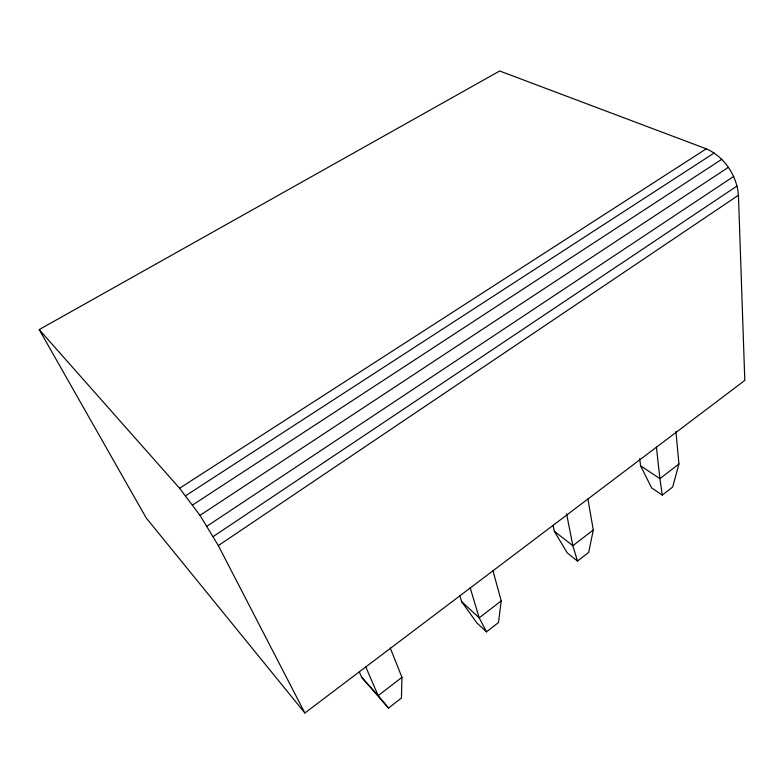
<?xml version="1.0" encoding="UTF-8"?>
<svg xmlns="http://www.w3.org/2000/svg" width="784" height="784" viewBox="0 0 784 784"><rect width="100%" height="100%" fill="white"/><g stroke="black" fill="none" stroke-linecap="round" stroke-linejoin="round"><path stroke-width="1.18" d="M390.285 648.005L401.957 677.347L401.437 698.025L388.501 708.089L361.708 677.366L359.258 671.78M492.969 570.791L501.221 600.887L498.497 622.525L486.492 631.865L476.76 622.8L461.59 601.583L459.787 595.811M587.863 498.83L593.292 529.964L588.676 552.367L577.504 561.06L567.283 552.965L554.298 531.238L553.073 525.358M675.926 431.455L678.934 463.991L672.682 487.011L662.264 495.116L651.631 487.893L640.587 465.774L639.685 458.532M401.957 677.347L378.172 695.663L361.708 677.366M501.221 600.887L479.191 617.851L486.492 631.865M593.292 529.964L572.839 545.713L577.504 561.06M678.934 463.991L659.893 478.661L662.264 495.116M304.868 712.999L744.8 380.416L738.44 195.245C736.891 175.626 724.445 156.771 706.266 148.813L499.682 71.001L39.2 329.594L146.167 517.891L304.868 712.999L218.334 545.595L199.998 515.353L179.565 488.256L39.2 329.594M218.334 545.595L738.44 195.245M213.317 536.481L737.068 185.984M207.045 526.142L733.657 176.439M199.998 515.353L728.424 167.306M192.697 504.935L721.77 159.289M185.72 495.674L714.195 152.978M179.565 488.256L706.266 148.813M640.587 465.774L659.893 478.661L656.414 447.066M554.298 531.238L572.839 545.713L566.597 513.794M461.59 601.583L479.191 617.851L470.155 587.706M388.501 708.089L378.172 695.663L365.658 666.596"/></g></svg>
